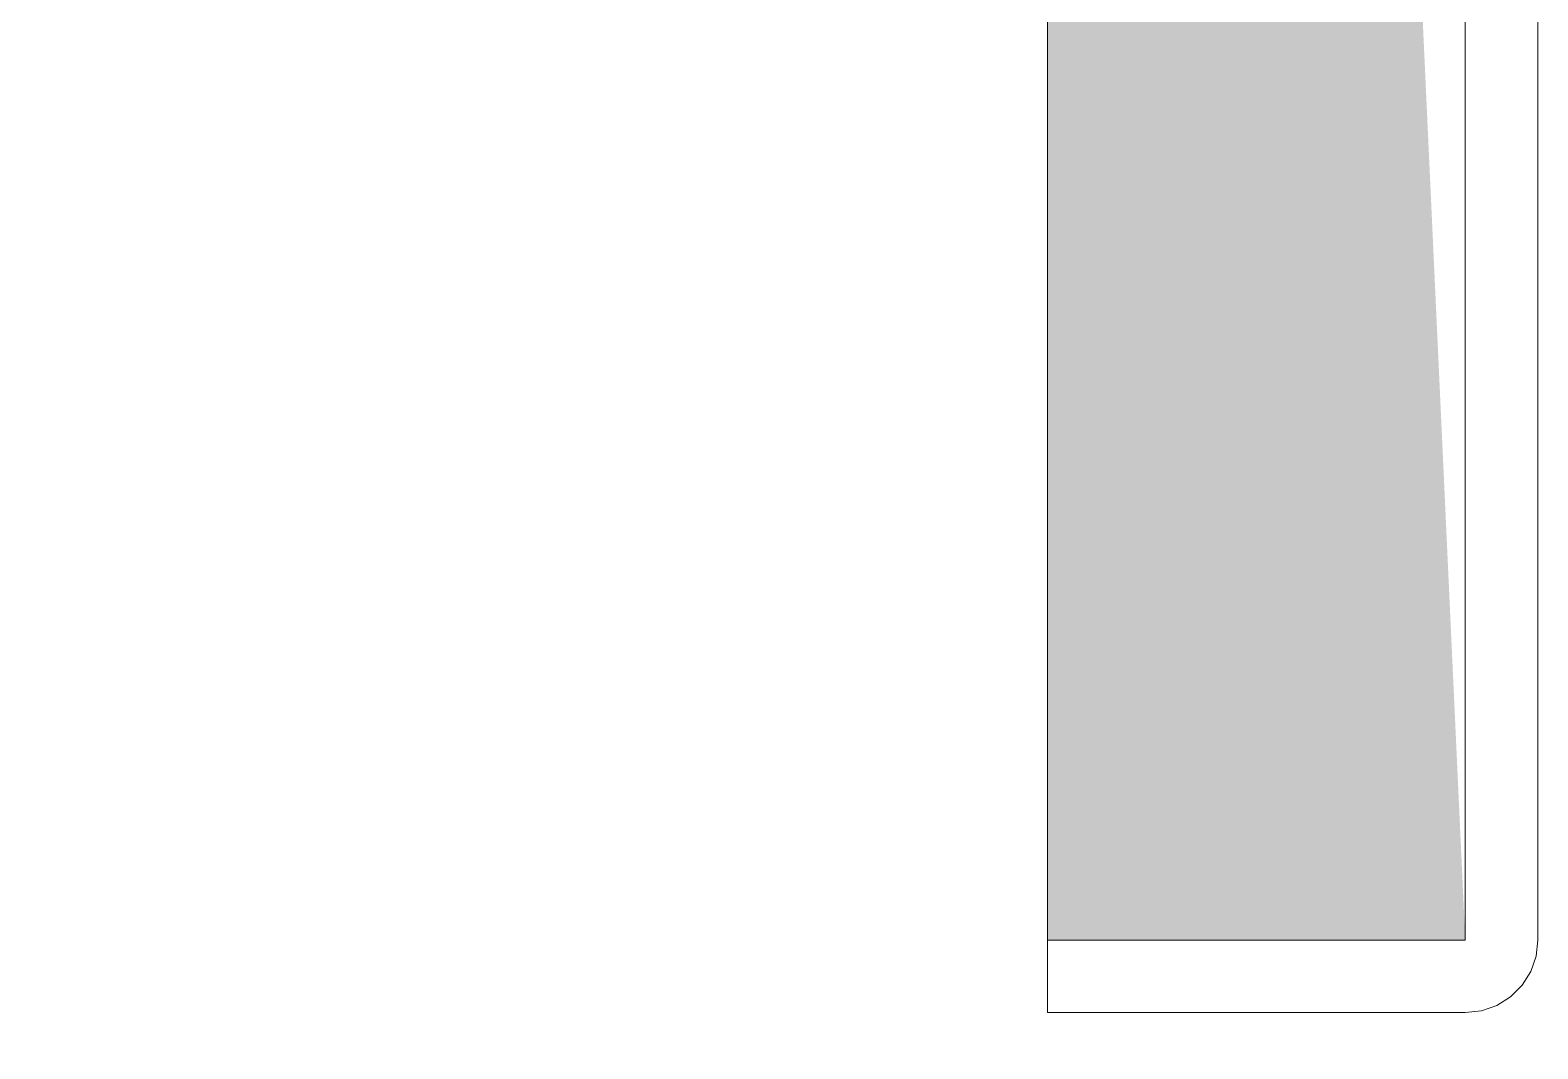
# Model space of a CAD drawing. Header units: metres. Extents: x -5 to 264, y -2 to 18.
# Drawn here: x 0.75596 to 0.78711, y 13.57295 to 13.59401 of the extents above; entities that cross this region are included whole.
import ezdxf

# ---------------------------------------------------------------- set-up
doc = ezdxf.new("R2010")
doc.units = ezdxf.units.M
doc.layers.add('S-BEAM', color=7, linetype='Continuous', lineweight=5)
doc.layers.add('S-BEAM-3', color=7, linetype='Continuous', lineweight=15)
doc.layers.add('S-BEAM-1', color=7, linetype='Continuous', lineweight=5, true_color=0xe9e9e9)
doc.layers.add('S-BEAM-2', color=7, linetype='Continuous', lineweight=5, true_color=0xaeaeae)

# ---------------------------------------------------------------- blocks, each defined once
blk = doc.blocks.new('MK_JOIST_R01 - MK_JOIST_36_-V56-CORTE A_A')
at = {"layer": 'S-BEAM-1'}
blk.add_hatch(color=256, dxfattribs=at).paths.add_polyline_path([(0.785614, 13.575202), (0.784553, 13.598155), (0.776981, 13.605728), (0.776981, 13.575202)])
at = {"layer": 'S-BEAM-2'}
h = blk.add_hatch(color=256, dxfattribs=at)
h.paths.add_polyline_path([(0.677045, 12.101467), (0.677015, 12.102967), (0.677015, 12.101467)])
h.paths.add_polyline_path([(0.785614, 12.13315), (0.787114, 12.13315), (0.785614, 12.155038)])
h.paths.add_polyline_path([(0.643498, 12.101921), (0.643498, 12.104042), (0.614386, 12.131029)])
h.paths.add_polyline_path([(0.722985, 12.102967), (0.721485, 12.158035), (0.677015, 12.156535), (0.678515, 12.156535), (0.721485, 12.156535), (0.722955, 12.102967)])
h.paths.add_polyline_path([(0.677015, 13.627283), (0.677015, 13.628783), (0.644573, 13.627283)])
h.paths.add_polyline_path([(0.722985, 13.572205), (0.721485, 13.573705), (0.678515, 13.573705), (0.678515, 13.572205), (0.721485, 13.572205)])
h.paths.add_polyline_path([(0.786675, 13.575202), (0.787114, 13.575202), (0.785614, 13.575202)])
h.paths.add_polyline_path([(0.785614, 13.597095), (0.786675, 13.598155), (0.784553, 13.598155)])
at = {"layer": 'S-BEAM'}
blk.add_line((0.776981, 13.575202), (0.776981, 13.605728), dxfattribs=at)
at = {"layer": 'S-BEAM-3'}
for p, q in [((0.785614, 13.597095), (0.785614, 13.575202)), ((0.787114, 13.575202), (0.787114, 13.597095)), ((0.785614, 13.575202), (0.776981, 13.575202)), ((0.776981, 13.575202), (0.776981, 13.573702)), ((0.776981, 13.573702), (0.785614, 13.573702))]:
    blk.add_line(p, q, dxfattribs=at)
at = {"layer": 'S-BEAM-3', "flags": 128}
blk.add_lwpolyline([(0.785614, 13.573702), (0.785948, 13.573739), (0.786265, 13.57385), (0.786549, 13.574029), (0.786787, 13.574266), (0.786966, 13.574551), (0.787077, 13.574868), (0.787114, 13.575202)], dxfattribs=at)

msp = doc.modelspace()

# ---------------------------------------------------------------- block references
at = {"layer": 'S-BEAM'}
msp.add_blockref('MK_JOIST_R01 - MK_JOIST_36_-V56-CORTE A_A', (0, 0), dxfattribs=at)

doc.saveas('drawing.dxf')
